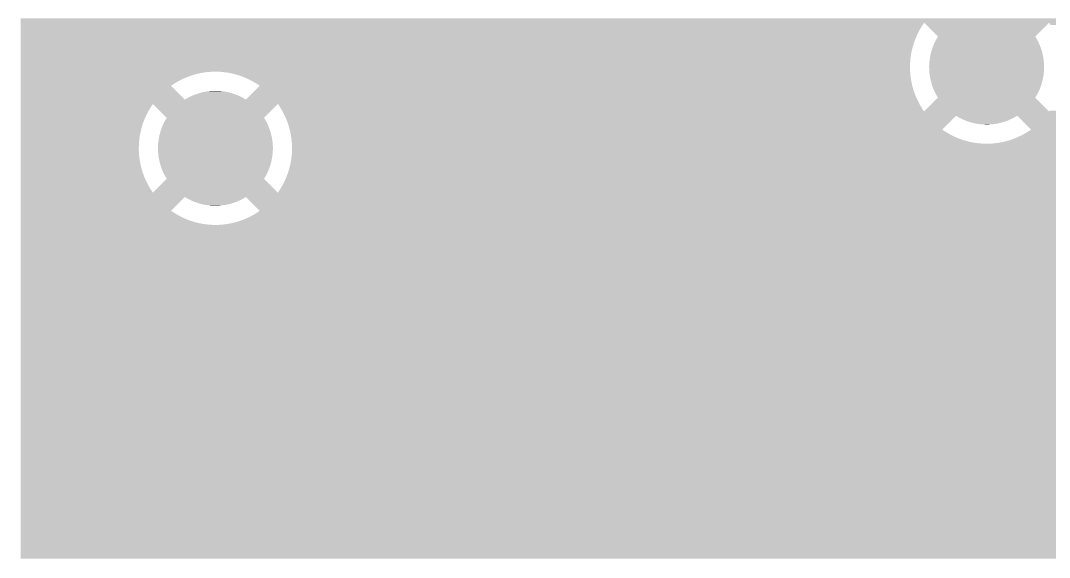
# Model space of a CAD drawing. Extents: x 295 to 953, y 10 to 290.
# Drawn here: x 608.53 to 626.24, y 153.88 to 163.12 of the extents above; entities that cross this region are included whole.
import ezdxf

# ---------------------------------------------------------------- set-up
doc = ezdxf.new("R2010")
doc.units = 0
doc.header["$LTSCALE"] = 5
doc.header["$MEASUREMENT"] = 0
doc.layers.add('GND1', color=7, linetype='CONTINUOUS')

msp = doc.modelspace()

# ---------------------------------------------------------------- linework, layer by layer
at = {"layer": 'GND1'}
for points in [[(608.533, 163.083), (608.533, 163.157), (641.985, 163.083), (642.082, 163.157)], [(608.533, 163.019), (608.533, 163.083), (624.039, 163.019), (624.082, 163.083)], [(624.319, 162.845), (624.082, 163.083), (625.995, 162.845), (626.232, 163.083)], [(626.259, 163.045), (626.232, 163.083), (641.935, 163.045), (641.985, 163.083)], [(608.533, 162.953), (608.533, 163.019), (624, 162.953), (624.039, 163.019)], [(608.533, 162.884), (608.533, 162.953), (623.965, 162.884), (624, 162.953)], [(608.533, 162.814), (608.533, 162.884), (623.935, 162.814), (623.965, 162.884)], [(608.533, 162.742), (608.533, 162.814), (623.908, 162.742), (623.935, 162.814)], [(608.533, 162.669), (608.533, 162.742), (623.885, 162.669), (623.908, 162.742)], [(624.248, 162.708), (624.256, 162.728), (626.067, 162.708), (626.057, 162.728)], [(624.256, 162.728), (624.276, 162.768), (626.057, 162.728), (626.039, 162.768)], [(624.276, 162.768), (624.286, 162.788), (626.039, 162.768), (626.028, 162.788)], [(624.286, 162.788), (624.308, 162.826), (626.028, 162.788), (626.006, 162.826)], [(624.308, 162.826), (624.319, 162.845), (626.006, 162.826), (625.995, 162.845)], [(608.533, 162.594), (608.533, 162.669), (623.867, 162.594), (623.885, 162.669)], [(608.533, 162.519), (608.533, 162.594), (623.853, 162.519), (623.867, 162.594)], [(624.189, 162.518), (624.193, 162.539), (626.126, 162.518), (626.121, 162.539)], [(624.193, 162.539), (624.204, 162.582), (626.121, 162.539), (626.111, 162.582)], [(624.204, 162.582), (624.21, 162.604), (626.111, 162.582), (626.104, 162.604)], [(624.21, 162.604), (624.224, 162.646), (626.104, 162.604), (626.091, 162.646)], [(624.224, 162.646), (624.231, 162.667), (626.091, 162.646), (626.083, 162.667)], [(624.231, 162.667), (624.248, 162.708), (626.083, 162.667), (626.067, 162.708)], [(608.533, 162.442), (608.533, 162.519), (623.844, 162.442), (623.853, 162.519)], [(608.533, 162.366), (608.533, 162.442), (623.839, 162.366), (623.844, 162.442)], [(608.533, 162.289), (608.533, 162.366), (623.839, 162.289), (623.839, 162.366)], [(624.168, 162.342), (624.171, 162.386), (626.145, 162.342), (626.144, 162.386)], [(624.171, 162.386), (624.172, 162.408), (626.144, 162.386), (626.142, 162.408)], [(624.172, 162.408), (624.177, 162.452), (626.142, 162.408), (626.137, 162.452)], [(624.177, 162.452), (624.18, 162.474), (626.137, 162.452), (626.133, 162.474)], [(624.18, 162.474), (624.189, 162.518), (626.133, 162.474), (626.126, 162.518)], [(608.533, 162.241), (608.533, 162.289), (623.841, 162.241), (623.839, 162.289)], [(608.533, 162.237), (608.533, 162.241), (611.778, 162.237), (611.855, 162.241)], [(608.533, 162.229), (608.533, 162.237), (611.702, 162.229), (611.778, 162.237)], [(608.533, 162.216), (608.533, 162.229), (611.626, 162.216), (611.702, 162.229)], [(608.533, 162.198), (608.533, 162.216), (611.551, 162.198), (611.626, 162.216)], [(608.533, 162.177), (608.533, 162.198), (611.478, 162.177), (611.551, 162.198)], [(612.008, 162.236), (611.932, 162.241), (623.841, 162.236), (623.841, 162.241)], [(612.085, 162.226), (612.008, 162.236), (623.842, 162.226), (623.841, 162.236)], [(612.16, 162.212), (612.085, 162.226), (623.843, 162.212), (623.842, 162.226)], [(612.235, 162.194), (612.161, 162.212), (623.845, 162.194), (623.843, 162.212)], [(612.308, 162.172), (612.235, 162.194), (623.847, 162.172), (623.845, 162.194)], [(624.168, 162.32), (624.168, 162.342), (626.146, 162.32), (626.145, 162.342)], [(624.169, 162.297), (624.168, 162.32), (626.146, 162.297), (626.146, 162.32)], [(624.17, 162.253), (624.169, 162.297), (626.143, 162.253), (626.146, 162.297)], [(624.172, 162.231), (624.17, 162.253), (626.142, 162.231), (626.143, 162.253)], [(624.177, 162.187), (624.172, 162.231), (626.137, 162.187), (626.142, 162.231)], [(624.181, 162.165), (624.177, 162.187), (626.134, 162.165), (626.137, 162.187)], [(608.533, 162.151), (608.533, 162.177), (611.406, 162.151), (611.478, 162.177)], [(608.533, 162.121), (608.533, 162.151), (611.335, 162.121), (611.406, 162.151)], [(608.533, 162.087), (608.533, 162.121), (611.266, 162.087), (611.335, 162.121)], [(608.533, 162.049), (608.533, 162.087), (611.199, 162.049), (611.266, 162.087)], [(608.533, 162.007), (608.533, 162.049), (611.135, 162.007), (611.199, 162.049)], [(608.533, 161.998), (608.533, 162.007), (611.122, 161.998), (611.135, 162.007)], [(612.38, 162.145), (612.308, 162.172), (623.85, 162.145), (623.847, 162.172)], [(612.401, 162.136), (612.38, 162.145), (623.851, 162.136), (623.85, 162.145)], [(612.45, 162.114), (612.401, 162.136), (623.855, 162.114), (623.851, 162.136)], [(612.519, 162.079), (612.45, 162.114), (623.861, 162.079), (623.855, 162.114)], [(612.551, 162.06), (612.519, 162.079), (623.864, 162.06), (623.861, 162.079)], [(612.585, 162.041), (612.551, 162.06), (623.869, 162.041), (623.864, 162.06)], [(612.649, 161.998), (612.585, 162.041), (623.878, 161.998), (623.869, 162.041)], [(624.188, 162.121), (624.181, 162.165), (626.126, 162.121), (626.134, 162.165)], [(624.193, 162.1), (624.188, 162.121), (626.121, 162.1), (626.126, 162.121)], [(624.204, 162.057), (624.193, 162.1), (626.11, 162.057), (626.121, 162.1)], [(624.21, 162.035), (624.204, 162.057), (626.104, 162.035), (626.11, 162.057)], [(624.223, 161.993), (624.21, 162.035), (626.09, 161.993), (626.104, 162.035)], [(608.533, 161.76), (608.533, 161.998), (611.36, 161.76), (611.122, 161.998)], [(611.478, 161.823), (611.518, 161.841), (612.294, 161.823), (612.252, 161.841)], [(611.518, 161.841), (611.54, 161.849), (612.252, 161.841), (612.233, 161.849)], [(611.54, 161.849), (611.58, 161.863), (612.233, 161.849), (612.189, 161.863)], [(611.58, 161.863), (611.603, 161.87), (612.189, 161.863), (612.17, 161.87)], [(611.603, 161.87), (611.644, 161.882), (612.17, 161.87), (612.125, 161.882)], [(611.644, 161.882), (611.668, 161.887), (612.125, 161.882), (612.105, 161.887)], [(611.668, 161.887), (611.709, 161.896), (612.105, 161.887), (612.059, 161.896)], [(611.709, 161.896), (611.734, 161.9), (612.059, 161.896), (612.04, 161.9)], [(611.734, 161.9), (611.775, 161.905), (612.04, 161.9), (611.992, 161.905)], [(611.775, 161.905), (611.803, 161.908), (611.992, 161.905), (611.974, 161.908)], [(611.803, 161.908), (611.841, 161.911), (611.974, 161.908), (611.921, 161.911)], [(611.841, 161.911), (611.908, 161.911), (611.921, 161.911), (611.908, 161.911)], [(612.42, 161.769), (612.49, 161.84), (623.959, 161.769), (623.929, 161.84)], [(612.49, 161.84), (612.563, 161.912), (623.929, 161.84), (623.903, 161.912)], [(612.563, 161.912), (612.636, 161.986), (623.903, 161.912), (623.881, 161.986)], [(612.636, 161.986), (612.649, 161.998), (623.881, 161.986), (623.878, 161.998)], [(624.231, 161.972), (624.223, 161.993), (626.083, 161.972), (626.09, 161.993)], [(624.247, 161.931), (624.231, 161.972), (626.066, 161.931), (626.083, 161.972)], [(624.257, 161.911), (624.247, 161.931), (626.058, 161.911), (626.066, 161.931)], [(624.276, 161.871), (624.257, 161.911), (626.038, 161.871), (626.058, 161.911)], [(624.286, 161.851), (624.276, 161.871), (626.028, 161.851), (626.038, 161.871)], [(624.308, 161.813), (624.286, 161.851), (626.006, 161.813), (626.028, 161.851)], [(608.533, 161.7), (608.533, 161.76), (623.993, 161.7), (623.963, 161.76)], [(608.533, 161.686), (608.533, 161.7), (624.001, 161.686), (623.993, 161.7)], [(608.533, 161.622), (608.533, 161.686), (610.768, 161.622), (610.81, 161.686)], [(611.048, 161.448), (610.81, 161.686), (612.723, 161.448), (612.961, 161.686)], [(611.36, 161.76), (611.398, 161.783), (612.411, 161.76), (612.372, 161.783)], [(611.398, 161.783), (611.418, 161.794), (612.372, 161.783), (612.354, 161.794)], [(611.418, 161.794), (611.457, 161.814), (612.354, 161.794), (612.313, 161.814)], [(611.457, 161.814), (611.478, 161.823), (612.313, 161.814), (612.294, 161.823)], [(612.411, 161.76), (612.42, 161.769), (623.963, 161.76), (623.959, 161.769)], [(612.987, 161.648), (612.961, 161.686), (624.023, 161.648), (624.001, 161.686)], [(612.996, 161.633), (612.987, 161.648), (624.031, 161.633), (624.023, 161.648)], [(624.082, 161.556), (624.319, 161.794), (626.232, 161.556), (625.995, 161.794)], [(624.319, 161.794), (624.308, 161.813), (625.995, 161.794), (626.006, 161.813)], [(608.533, 161.556), (608.533, 161.622), (610.729, 161.556), (610.768, 161.622)], [(608.533, 161.487), (608.533, 161.556), (610.694, 161.487), (610.729, 161.556)], [(608.533, 161.417), (608.533, 161.487), (610.663, 161.417), (610.694, 161.487)], [(613.027, 161.582), (612.996, 161.633), (624.064, 161.582), (624.031, 161.633)], [(613.035, 161.569), (613.027, 161.582), (624.073, 161.569), (624.064, 161.582)], [(613.041, 161.556), (613.035, 161.569), (624.082, 161.556), (624.073, 161.569)], [(613.064, 161.515), (613.041, 161.556), (642.04, 161.515), (641.981, 161.556)], [(613.079, 161.482), (613.064, 161.515), (642.086, 161.482), (642.04, 161.515)], [(613.096, 161.445), (613.079, 161.482), (624.595, 161.445), (624.631, 161.482)], [(624.671, 161.459), (624.631, 161.482), (625.645, 161.459), (625.683, 161.482)], [(625.715, 161.45), (625.683, 161.482), (642.131, 161.45), (642.086, 161.482)], [(626.232, 161.556), (626.243, 161.572), (641.981, 161.556), (641.959, 161.572)], [(608.533, 161.345), (608.533, 161.417), (610.636, 161.345), (610.663, 161.417)], [(608.533, 161.272), (608.533, 161.345), (610.614, 161.272), (610.636, 161.345)], [(610.959, 161.27), (610.976, 161.311), (612.811, 161.27), (612.795, 161.311)], [(610.976, 161.311), (610.985, 161.331), (612.795, 161.311), (612.786, 161.331)], [(610.985, 161.331), (611.005, 161.371), (612.786, 161.331), (612.767, 161.371)], [(611.005, 161.371), (611.014, 161.391), (612.767, 161.371), (612.756, 161.391)], [(611.014, 161.391), (611.037, 161.429), (612.756, 161.391), (612.735, 161.429)], [(611.037, 161.429), (611.048, 161.448), (612.735, 161.429), (612.723, 161.448)], [(613.125, 161.374), (613.096, 161.445), (624.524, 161.374), (624.595, 161.445)], [(613.149, 161.301), (613.125, 161.374), (624.451, 161.301), (624.524, 161.374)], [(613.164, 161.244), (613.149, 161.301), (624.394, 161.244), (624.451, 161.301)], [(624.689, 161.448), (624.671, 161.459), (625.624, 161.448), (625.645, 161.459)], [(624.73, 161.428), (624.689, 161.448), (625.586, 161.428), (625.624, 161.448)], [(624.748, 161.419), (624.73, 161.428), (625.564, 161.419), (625.586, 161.428)], [(624.791, 161.401), (624.748, 161.419), (625.525, 161.401), (625.564, 161.419)], [(624.81, 161.393), (624.791, 161.401), (625.503, 161.393), (625.525, 161.401)], [(624.853, 161.379), (624.81, 161.393), (625.462, 161.379), (625.503, 161.393)], [(624.873, 161.372), (624.853, 161.379), (625.439, 161.372), (625.462, 161.379)], [(624.918, 161.36), (624.873, 161.372), (625.398, 161.36), (625.439, 161.372)], [(624.937, 161.355), (624.918, 161.36), (625.375, 161.355), (625.398, 161.36)], [(624.983, 161.346), (624.937, 161.355), (625.333, 161.346), (625.375, 161.355)], [(625.002, 161.343), (624.983, 161.346), (625.308, 161.343), (625.333, 161.346)], [(625.051, 161.337), (625.002, 161.343), (625.268, 161.337), (625.308, 161.343)], [(625.068, 161.335), (625.051, 161.337), (625.239, 161.335), (625.268, 161.337)], [(625.122, 161.332), (625.068, 161.335), (625.201, 161.332), (625.239, 161.335)], [(625.135, 161.331), (625.122, 161.332), (625.135, 161.331), (625.201, 161.332)], [(625.798, 161.367), (625.715, 161.45), (642.325, 161.367), (642.131, 161.45)], [(625.838, 161.326), (625.798, 161.367), (642.532, 161.326), (642.325, 161.367)], [(625.92, 161.244), (625.838, 161.326), (687.957, 161.244), (688.039, 161.326)], [(608.533, 161.197), (608.533, 161.272), (610.596, 161.197), (610.614, 161.272)], [(608.533, 161.122), (608.533, 161.197), (610.582, 161.122), (610.596, 161.197)], [(608.533, 161.045), (608.533, 161.122), (610.573, 161.045), (610.582, 161.122)], [(610.909, 161.077), (610.917, 161.121), (612.862, 161.077), (612.855, 161.121)], [(610.917, 161.121), (610.921, 161.142), (612.855, 161.121), (612.849, 161.142)], [(610.921, 161.142), (610.933, 161.185), (612.849, 161.142), (612.839, 161.185)], [(610.933, 161.185), (610.938, 161.207), (612.839, 161.185), (612.832, 161.207)], [(610.938, 161.207), (610.952, 161.249), (612.832, 161.207), (612.819, 161.249)], [(610.952, 161.249), (610.959, 161.27), (612.819, 161.249), (612.811, 161.27)], [(613.169, 161.227), (613.164, 161.244), (624.42, 161.227), (624.394, 161.244)], [(613.174, 161.202), (613.169, 161.227), (624.458, 161.202), (624.42, 161.227)], [(613.182, 161.163), (613.174, 161.202), (624.524, 161.163), (624.458, 161.202)], [(613.184, 161.152), (613.182, 161.163), (624.545, 161.152), (624.524, 161.163)], [(613.188, 161.128), (613.184, 161.152), (624.592, 161.128), (624.545, 161.152)], [(613.192, 161.097), (613.188, 161.128), (624.663, 161.097), (624.592, 161.128)], [(625.651, 161.097), (625.708, 161.121), (688.226, 161.097), (688.171, 161.121)], [(625.708, 161.121), (625.721, 161.128), (688.171, 161.121), (688.156, 161.128)], [(625.721, 161.128), (625.777, 161.155), (688.156, 161.128), (688.102, 161.155)], [(625.777, 161.155), (625.789, 161.163), (688.102, 161.155), (688.087, 161.163)], [(625.789, 161.163), (625.843, 161.193), (688.087, 161.163), (688.035, 161.193)], [(625.843, 161.193), (625.856, 161.202), (688.035, 161.193), (688.021, 161.202)], [(625.856, 161.202), (625.908, 161.235), (688.021, 161.202), (687.971, 161.235)], [(625.908, 161.235), (625.92, 161.244), (687.971, 161.235), (687.957, 161.244)], [(608.533, 160.969), (608.533, 161.045), (610.568, 160.969), (610.573, 161.045)], [(608.533, 160.892), (608.533, 160.969), (610.567, 160.892), (610.568, 160.969)], [(610.896, 160.923), (610.897, 160.945), (612.875, 160.923), (612.874, 160.945)], [(610.897, 160.945), (610.899, 160.989), (612.874, 160.945), (612.872, 160.989)], [(610.899, 160.989), (610.9, 161.011), (612.872, 160.989), (612.87, 161.011)], [(610.9, 161.011), (610.906, 161.055), (612.87, 161.011), (612.866, 161.055)], [(610.906, 161.055), (610.909, 161.077), (612.866, 161.055), (612.862, 161.077)], [(613.195, 161.076), (613.192, 161.097), (624.72, 161.076), (624.663, 161.097)], [(613.196, 161.07), (613.195, 161.076), (624.735, 161.07), (624.72, 161.076)], [(613.198, 161.048), (613.196, 161.07), (624.808, 161.048), (624.735, 161.07)], [(613.199, 161.03), (613.198, 161.048), (624.883, 161.03), (624.808, 161.048)], [(613.201, 161.016), (613.199, 161.03), (624.958, 161.016), (624.883, 161.03)], [(613.201, 161.007), (613.201, 161.016), (625.034, 161.007), (624.958, 161.016)], [(613.202, 161.002), (613.201, 161.007), (625.111, 161.002), (625.034, 161.007)], [(613.202, 161.001), (613.202, 161.002), (625.188, 161.001), (625.111, 161.002)], [(613.202, 160.999), (613.202, 161.001), (701.373, 160.999), (701.375, 161.001)], [(613.204, 160.948), (613.202, 160.999), (701.306, 160.948), (701.373, 160.999)], [(613.204, 160.923), (613.204, 160.948), (701.284, 160.923), (701.306, 160.948)], [(625.188, 161.001), (625.196, 161.002), (688.751, 161.001), (688.674, 161.002)], [(625.196, 161.002), (625.264, 161.005), (688.674, 161.002), (688.619, 161.005)], [(625.264, 161.005), (625.277, 161.007), (688.619, 161.005), (688.598, 161.007)], [(625.277, 161.007), (625.341, 161.014), (688.598, 161.007), (688.54, 161.014)], [(625.341, 161.014), (625.354, 161.016), (688.54, 161.014), (688.522, 161.016)], [(625.354, 161.016), (625.416, 161.027), (688.522, 161.016), (688.463, 161.027)], [(625.416, 161.027), (625.43, 161.03), (688.463, 161.027), (688.446, 161.03)], [(625.43, 161.03), (625.491, 161.044), (688.446, 161.03), (688.388, 161.044)], [(625.491, 161.044), (625.505, 161.048), (688.388, 161.044), (688.371, 161.048)], [(625.505, 161.048), (625.565, 161.065), (688.371, 161.048), (688.314, 161.065)], [(625.565, 161.065), (625.578, 161.07), (688.314, 161.065), (688.298, 161.07)], [(625.578, 161.07), (625.637, 161.091), (688.298, 161.07), (688.242, 161.091)], [(625.637, 161.091), (625.651, 161.097), (688.242, 161.091), (688.226, 161.097)], [(608.533, 160.815), (608.533, 160.892), (610.571, 160.815), (610.567, 160.892)], [(608.533, 160.739), (608.533, 160.815), (610.58, 160.739), (610.571, 160.815)], [(610.897, 160.9), (610.896, 160.923), (612.874, 160.9), (612.875, 160.923)], [(610.899, 160.856), (610.897, 160.9), (612.872, 160.856), (612.874, 160.9)], [(610.901, 160.834), (610.899, 160.856), (612.871, 160.834), (612.872, 160.856)], [(610.905, 160.79), (610.901, 160.834), (612.865, 160.79), (612.871, 160.834)], [(610.909, 160.768), (610.905, 160.79), (612.862, 160.768), (612.865, 160.79)], [(610.917, 160.724), (610.909, 160.768), (612.854, 160.724), (612.862, 160.768)], [(613.189, 160.724), (613.197, 160.787), (701.135, 160.724), (701.169, 160.787)], [(613.197, 160.787), (613.199, 160.8), (701.169, 160.787), (701.179, 160.8)], [(613.199, 160.8), (613.204, 160.876), (701.179, 160.8), (701.245, 160.876)], [(613.204, 160.876), (613.204, 160.923), (701.245, 160.876), (701.284, 160.923)], [(608.533, 160.663), (608.533, 160.739), (610.593, 160.663), (610.58, 160.739)], [(608.533, 160.589), (608.533, 160.663), (610.61, 160.589), (610.593, 160.663)], [(608.533, 160.515), (608.533, 160.589), (610.631, 160.515), (610.61, 160.589)], [(610.922, 160.703), (610.917, 160.724), (612.85, 160.703), (612.854, 160.724)], [(610.932, 160.66), (610.922, 160.703), (612.839, 160.66), (612.85, 160.703)], [(610.939, 160.638), (610.932, 160.66), (612.833, 160.638), (612.839, 160.66)], [(610.952, 160.596), (610.939, 160.638), (612.819, 160.596), (612.833, 160.638)], [(610.96, 160.575), (610.952, 160.596), (612.812, 160.575), (612.819, 160.596)], [(613.157, 160.574), (613.164, 160.602), (701.061, 160.574), (701.069, 160.602)], [(613.164, 160.602), (613.175, 160.648), (701.069, 160.602), (701.094, 160.648)], [(613.175, 160.648), (613.189, 160.724), (701.094, 160.648), (701.135, 160.724)], [(608.533, 160.443), (608.533, 160.515), (610.657, 160.443), (610.631, 160.515)], [(608.533, 160.372), (608.533, 160.443), (610.687, 160.372), (610.657, 160.443)], [(610.976, 160.534), (610.96, 160.575), (612.795, 160.534), (612.812, 160.575)], [(610.985, 160.514), (610.976, 160.534), (612.786, 160.514), (612.795, 160.534)], [(611.004, 160.474), (610.985, 160.514), (612.767, 160.474), (612.786, 160.514)], [(611.015, 160.454), (611.004, 160.474), (612.757, 160.454), (612.767, 160.474)], [(611.036, 160.416), (611.015, 160.454), (612.734, 160.416), (612.757, 160.454)], [(611.048, 160.397), (611.036, 160.416), (612.723, 160.397), (612.734, 160.416)], [(613.095, 160.399), (613.108, 160.428), (701.01, 160.399), (701.018, 160.428)], [(613.108, 160.428), (613.135, 160.5), (701.018, 160.428), (701.039, 160.5)], [(613.135, 160.5), (613.157, 160.574), (701.039, 160.5), (701.061, 160.574)], [(608.533, 160.303), (608.533, 160.372), (610.721, 160.303), (610.687, 160.372)], [(608.533, 160.236), (608.533, 160.303), (610.759, 160.236), (610.721, 160.303)], [(608.533, 160.172), (608.533, 160.236), (610.801, 160.172), (610.759, 160.236)], [(610.81, 160.159), (611.048, 160.397), (612.961, 160.159), (612.723, 160.397)], [(613.004, 160.224), (613.042, 160.289), (700.995, 160.224), (701, 160.289)], [(613.042, 160.289), (613.077, 160.358), (701, 160.289), (701.006, 160.358)], [(613.077, 160.358), (613.095, 160.399), (701.006, 160.358), (701.01, 160.399)], [(608.533, 160.159), (608.533, 160.172), (610.81, 160.159), (610.801, 160.172)], [(608.533, 160.085), (608.533, 160.159), (701.009, 160.085), (701.001, 160.159)], [(608.533, 159.847), (608.533, 160.085), (611.122, 159.847), (611.36, 160.085)], [(611.399, 160.062), (611.36, 160.085), (612.373, 160.062), (612.411, 160.085)], [(611.417, 160.051), (611.399, 160.062), (612.353, 160.051), (612.373, 160.062)], [(612.482, 160.014), (612.411, 160.085), (701.017, 160.014), (701.009, 160.085)], [(612.961, 160.159), (613.004, 160.223), (701.001, 160.159), (700.995, 160.223)], [(613.004, 160.223), (613.004, 160.224), (700.995, 160.223), (700.995, 160.224)], [(611.458, 160.031), (611.417, 160.051), (612.314, 160.031), (612.353, 160.051)], [(611.477, 160.022), (611.458, 160.031), (612.293, 160.022), (612.314, 160.031)], [(611.519, 160.004), (611.477, 160.022), (612.253, 160.004), (612.293, 160.022)], [(611.538, 159.996), (611.519, 160.004), (612.231, 159.996), (612.253, 160.004)], [(611.582, 159.982), (611.538, 159.996), (612.191, 159.982), (612.231, 159.996)], [(611.601, 159.975), (611.582, 159.982), (612.168, 159.975), (612.191, 159.982)], [(611.646, 159.963), (611.601, 159.975), (612.127, 159.963), (612.168, 159.975)], [(611.666, 159.958), (611.646, 159.963), (612.103, 159.958), (612.127, 159.963)], [(611.712, 159.949), (611.666, 159.958), (612.062, 159.949), (612.103, 159.958)], [(611.731, 159.946), (611.712, 159.949), (612.037, 159.946), (612.062, 159.949)], [(611.779, 159.94), (611.731, 159.946), (611.996, 159.94), (612.037, 159.946)], [(611.797, 159.938), (611.779, 159.94), (611.968, 159.938), (611.996, 159.94)], [(611.85, 159.935), (611.797, 159.938), (611.93, 159.935), (611.968, 159.938)], [(611.863, 159.934), (611.85, 159.935), (611.863, 159.934), (611.93, 159.935)], [(612.649, 159.847), (612.482, 160.014), (701.072, 159.847), (701.017, 160.014)], [(608.533, 159.805), (608.533, 159.847), (611.186, 159.805), (611.122, 159.847)], [(608.533, 159.766), (608.533, 159.805), (611.252, 159.766), (611.186, 159.805)], [(608.533, 159.731), (608.533, 159.766), (611.321, 159.731), (611.252, 159.766)], [(608.533, 159.7), (608.533, 159.731), (611.391, 159.7), (611.321, 159.731)], [(608.533, 159.673), (608.533, 159.7), (611.463, 159.673), (611.391, 159.7)], [(612.366, 159.694), (612.436, 159.724), (701.153, 159.694), (701.135, 159.724)], [(612.436, 159.724), (612.505, 159.758), (701.135, 159.724), (701.115, 159.758)], [(612.505, 159.758), (612.572, 159.796), (701.115, 159.758), (701.093, 159.796)], [(612.572, 159.796), (612.599, 159.814), (701.093, 159.796), (701.083, 159.814)], [(612.599, 159.814), (612.636, 159.838), (701.083, 159.814), (701.075, 159.838)], [(612.636, 159.838), (612.649, 159.847), (701.075, 159.838), (701.072, 159.847)], [(608.533, 159.651), (608.533, 159.673), (611.536, 159.651), (611.463, 159.673)], [(608.533, 159.633), (608.533, 159.651), (611.611, 159.633), (611.536, 159.651)], [(608.533, 159.619), (608.533, 159.633), (611.687, 159.619), (611.611, 159.633)], [(608.533, 159.61), (608.533, 159.619), (611.763, 159.61), (611.687, 159.619)], [(608.533, 159.605), (608.533, 159.61), (611.839, 159.605), (611.763, 159.61)], [(608.533, 159.604), (608.533, 159.605), (611.916, 159.604), (611.839, 159.605)], [(608.533, 159.477), (608.533, 159.604), (701.332, 159.477), (701.215, 159.604)], [(611.916, 159.604), (611.993, 159.608), (701.215, 159.604), (701.211, 159.608)], [(611.993, 159.608), (612.069, 159.617), (701.211, 159.608), (701.203, 159.617)], [(612.069, 159.617), (612.145, 159.63), (701.203, 159.617), (701.192, 159.63)], [(612.145, 159.63), (612.156, 159.632), (701.192, 159.63), (701.189, 159.632)], [(612.156, 159.632), (612.22, 159.647), (701.189, 159.632), (701.181, 159.647)], [(612.22, 159.647), (612.293, 159.668), (701.181, 159.647), (701.168, 159.668)], [(612.293, 159.668), (612.366, 159.694), (701.168, 159.668), (701.153, 159.694)], [(608.533, 159.354), (608.533, 159.477), (701.504, 159.354), (701.332, 159.477)], [(608.533, 159.271), (608.533, 159.354), (701.697, 159.271), (701.504, 159.354)], [(608.533, 159.231), (608.533, 159.271), (701.904, 159.231), (701.697, 159.271)], [(608.533, 159.122), (608.533, 159.231), (814.307, 159.122), (814.307, 159.231)], [(608.533, 159.118), (608.533, 159.122), (699.774, 159.118), (699.984, 159.122)], [(608.533, 159.07), (608.533, 159.118), (699.568, 159.07), (699.774, 159.118)], [(608.533, 158.98), (608.533, 159.07), (699.378, 158.98), (699.568, 159.07)], [(608.533, 158.852), (608.533, 158.98), (699.21, 158.852), (699.378, 158.98)], [(608.533, 158.692), (608.533, 158.852), (699.073, 158.692), (699.21, 158.852)], [(608.533, 158.506), (608.533, 158.692), (698.973, 158.506), (699.073, 158.692)], [(608.533, 158.304), (608.533, 158.506), (698.915, 158.304), (698.973, 158.506)], [(608.533, 158.129), (608.533, 158.304), (698.899, 158.129), (698.915, 158.304)], [(608.533, 158.05), (608.533, 158.129), (698.907, 158.05), (698.899, 158.129)], [(608.533, 158.046), (608.533, 158.05), (681.628, 158.046), (681.705, 158.05)], [(608.533, 158.038), (608.533, 158.046), (681.552, 158.038), (681.628, 158.046)], [(608.533, 158.025), (608.533, 158.038), (681.476, 158.025), (681.552, 158.038)], [(608.533, 158.007), (608.533, 158.025), (681.401, 158.007), (681.476, 158.025)], [(608.533, 157.986), (608.533, 158.007), (681.328, 157.986), (681.401, 158.007)], [(608.533, 157.96), (608.533, 157.986), (681.256, 157.96), (681.328, 157.986)], [(608.533, 157.93), (608.533, 157.96), (681.185, 157.93), (681.256, 157.96)], [(608.533, 157.896), (608.533, 157.93), (681.116, 157.896), (681.185, 157.93)], [(608.533, 157.858), (608.533, 157.896), (681.049, 157.858), (681.116, 157.896)], [(608.533, 157.816), (608.533, 157.858), (680.985, 157.816), (681.049, 157.858)], [(608.533, 157.807), (608.533, 157.816), (680.972, 157.807), (680.985, 157.816)], [(608.533, 157.611), (608.533, 157.807), (681.168, 157.611), (680.972, 157.807)], [(608.533, 157.608), (608.533, 157.611), (671.176, 157.608), (671.239, 157.611)], [(608.533, 157.6), (608.533, 157.608), (671.114, 157.6), (671.176, 157.608)], [(608.533, 157.587), (608.533, 157.6), (671.053, 157.587), (671.114, 157.6)], [(608.533, 157.571), (608.533, 157.587), (670.992, 157.571), (671.053, 157.587)], [(608.533, 157.549), (608.533, 157.571), (670.933, 157.549), (670.992, 157.571)], [(608.533, 157.524), (608.533, 157.549), (670.876, 157.524), (670.933, 157.549)], [(608.533, 157.495), (608.533, 157.524), (670.82, 157.495), (670.876, 157.524)], [(608.533, 157.462), (608.533, 157.495), (670.767, 157.462), (670.82, 157.495)], [(608.533, 157.448), (608.533, 157.462), (670.747, 157.448), (670.767, 157.462)], [(608.533, 157.289), (608.533, 157.448), (670.906, 157.289), (670.747, 157.448)], [(608.533, 157.243), (608.533, 157.289), (680.52, 157.243), (680.541, 157.289)], [(608.533, 157.19), (608.533, 157.243), (670.507, 157.19), (670.542, 157.243)], [(608.533, 157.136), (608.533, 157.19), (670.476, 157.136), (670.507, 157.19)], [(608.533, 157.079), (608.533, 157.136), (670.449, 157.079), (670.476, 157.136)], [(608.533, 157.021), (608.533, 157.079), (670.427, 157.021), (670.449, 157.079)], [(608.533, 156.961), (608.533, 157.021), (670.408, 156.961), (670.427, 157.021)], [(608.533, 156.899), (608.533, 156.961), (670.394, 156.899), (670.408, 156.961)], [(608.533, 156.838), (608.533, 156.899), (670.384, 156.838), (670.394, 156.899)], [(608.533, 156.775), (608.533, 156.838), (670.379, 156.775), (670.384, 156.838)], [(608.533, 156.712), (608.533, 156.775), (670.378, 156.712), (670.379, 156.775)], [(608.533, 156.65), (608.533, 156.712), (670.382, 156.65), (670.378, 156.712)], [(608.533, 156.588), (608.533, 156.65), (670.39, 156.588), (670.382, 156.65)], [(608.533, 156.526), (608.533, 156.588), (670.402, 156.526), (670.39, 156.588)], [(608.533, 156.466), (608.533, 156.526), (670.419, 156.466), (670.402, 156.526)], [(608.533, 156.407), (608.533, 156.466), (670.44, 156.407), (670.419, 156.466)], [(608.533, 156.349), (608.533, 156.407), (670.465, 156.349), (670.44, 156.407)], [(608.533, 156.294), (608.533, 156.349), (670.495, 156.294), (670.465, 156.349)], [(608.533, 156.24), (608.533, 156.294), (670.528, 156.24), (670.495, 156.294)], [(608.533, 156.221), (608.533, 156.24), (670.542, 156.221), (670.528, 156.24)], [(608.533, 156.181), (608.533, 156.221), (680.537, 156.181), (680.52, 156.221)], [(608.533, 156.174), (608.533, 156.181), (680.541, 156.174), (680.537, 156.181)], [(608.533, 156.015), (608.533, 156.174), (670.747, 156.015), (670.906, 156.174)], [(608.533, 155.981), (608.533, 156.015), (670.799, 155.981), (670.747, 156.015)], [(608.533, 155.95), (608.533, 155.981), (670.854, 155.95), (670.799, 155.981)], [(608.533, 155.923), (608.533, 155.95), (670.911, 155.923), (670.854, 155.95)], [(608.533, 155.9), (608.533, 155.923), (670.969, 155.9), (670.911, 155.923)], [(608.533, 155.882), (608.533, 155.9), (671.029, 155.882), (670.969, 155.9)], [(608.533, 155.868), (608.533, 155.882), (671.09, 155.868), (671.029, 155.882)], [(608.533, 155.858), (608.533, 155.868), (671.152, 155.858), (671.09, 155.868)], [(608.533, 155.853), (608.533, 155.858), (671.215, 155.853), (671.152, 155.858)], [(608.533, 155.852), (608.533, 155.853), (671.277, 155.852), (671.215, 155.853)], [(608.533, 155.656), (608.533, 155.852), (680.972, 155.656), (681.168, 155.852)], [(608.533, 155.614), (608.533, 155.656), (681.036, 155.614), (680.972, 155.656)], [(608.533, 155.575), (608.533, 155.614), (681.102, 155.575), (681.036, 155.614)], [(608.533, 155.54), (608.533, 155.575), (681.171, 155.54), (681.102, 155.575)], [(608.533, 155.509), (608.533, 155.54), (681.241, 155.509), (681.171, 155.54)], [(608.533, 155.482), (608.533, 155.509), (681.313, 155.482), (681.241, 155.509)], [(608.533, 155.46), (608.533, 155.482), (681.386, 155.46), (681.313, 155.482)], [(608.533, 155.442), (608.533, 155.46), (681.461, 155.442), (681.386, 155.46)], [(608.533, 155.428), (608.533, 155.442), (681.537, 155.428), (681.461, 155.442)], [(608.533, 155.419), (608.533, 155.428), (681.613, 155.419), (681.537, 155.428)], [(608.533, 155.414), (608.533, 155.419), (681.689, 155.414), (681.613, 155.419)], [(608.533, 155.413), (608.533, 155.414), (681.766, 155.413), (681.689, 155.414)], [(608.533, 155.286), (608.533, 155.413), (721.588, 155.286), (721.471, 155.413)], [(608.533, 155.256), (608.533, 155.286), (721.63, 155.256), (721.588, 155.286)], [(608.533, 155.252), (608.533, 155.256), (712.362, 155.252), (712.439, 155.256)], [(608.533, 155.244), (608.533, 155.252), (712.286, 155.244), (712.362, 155.252)], [(608.533, 155.231), (608.533, 155.244), (712.21, 155.231), (712.286, 155.244)], [(608.533, 155.213), (608.533, 155.231), (712.135, 155.213), (712.21, 155.231)], [(608.533, 155.192), (608.533, 155.213), (712.062, 155.192), (712.135, 155.213)], [(608.533, 155.166), (608.533, 155.192), (711.99, 155.166), (712.062, 155.192)], [(608.533, 155.136), (608.533, 155.166), (711.919, 155.136), (711.99, 155.166)], [(608.533, 155.102), (608.533, 155.136), (711.85, 155.102), (711.919, 155.136)], [(608.533, 155.064), (608.533, 155.102), (711.783, 155.064), (711.85, 155.102)], [(608.533, 155.022), (608.533, 155.064), (711.719, 155.022), (711.783, 155.064)], [(608.533, 155.013), (608.533, 155.022), (711.706, 155.013), (711.719, 155.022)], [(608.533, 154.775), (608.533, 155.013), (711.944, 154.775), (711.706, 155.013)], [(608.533, 154.701), (608.533, 154.775), (718.82, 154.701), (718.917, 154.775)], [(608.533, 154.637), (608.533, 154.701), (711.352, 154.637), (711.394, 154.701)], [(608.533, 154.571), (608.533, 154.637), (711.313, 154.571), (711.352, 154.637)], [(608.533, 154.502), (608.533, 154.571), (711.278, 154.502), (711.313, 154.571)], [(608.533, 154.432), (608.533, 154.502), (711.247, 154.432), (711.278, 154.502)], [(608.533, 154.36), (608.533, 154.432), (711.22, 154.36), (711.247, 154.432)], [(608.533, 154.287), (608.533, 154.36), (711.198, 154.287), (711.22, 154.36)], [(608.533, 154.212), (608.533, 154.287), (711.18, 154.212), (711.198, 154.287)], [(608.533, 154.137), (608.533, 154.212), (711.166, 154.137), (711.18, 154.212)], [(608.533, 154.06), (608.533, 154.137), (711.157, 154.06), (711.166, 154.137)], [(608.533, 153.984), (608.533, 154.06), (711.152, 153.984), (711.157, 154.06)], [(608.533, 153.907), (608.533, 153.984), (711.151, 153.907), (711.152, 153.984)], [(608.533, 153.859), (608.533, 153.907), (711.154, 153.859), (711.151, 153.907)]]:
    msp.add_solid(points, dxfattribs=at)

doc.saveas('drawing.dxf')
